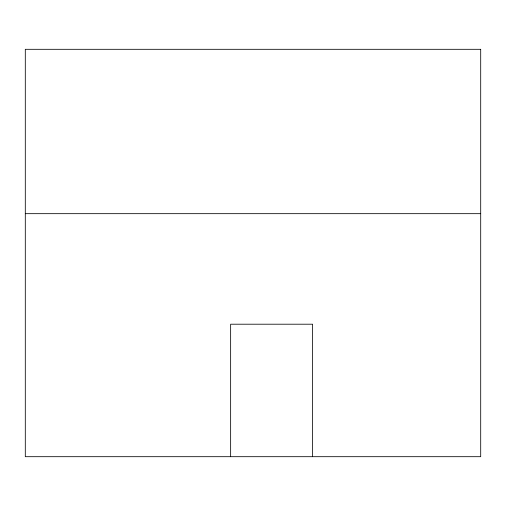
<?xml version="1.0" encoding="UTF-8"?>
<svg xmlns="http://www.w3.org/2000/svg" width="506" height="506" viewBox="0 0 506 506"><rect width="100%" height="100%" fill="white"/><g stroke="black" fill="none" stroke-linecap="round" stroke-linejoin="round"><path stroke-width="0.76" d="M25.3 213.671L480.7 213.671M312.613 456.69L312.613 324.207L230.641 324.207L230.641 456.69M480.7 49.31L25.3 49.31L25.3 456.69L480.7 456.69L480.7 49.31"/></g></svg>
